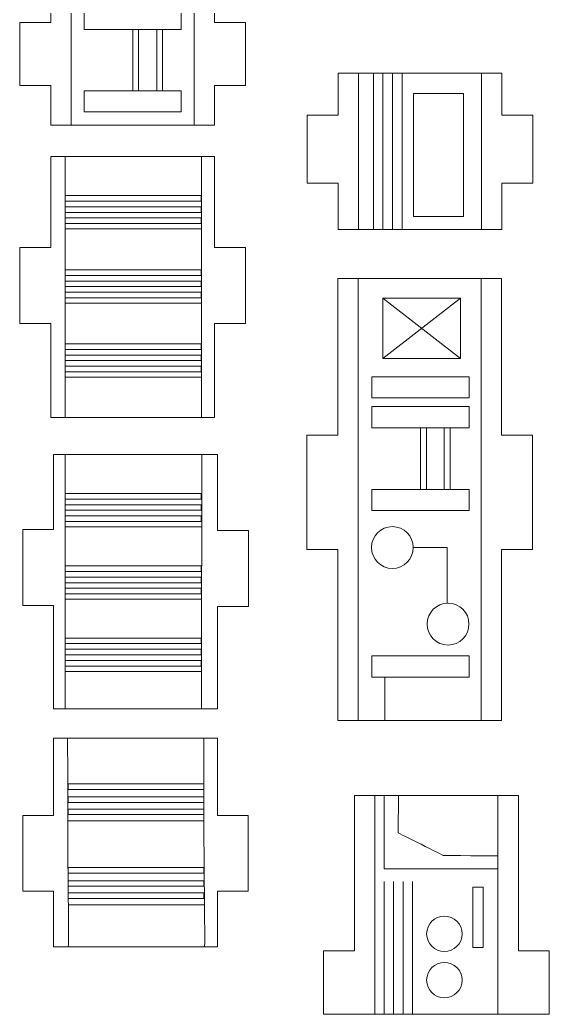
# Model space of a CAD drawing. Header units: centimetres. Extents: x -38.8 to 38.7, y -43.9 to 43.9.
# Drawn here: x 33.01 to 38.66, y 16.35 to 26.95 of the extents above; entities that cross this region are included whole.
import ezdxf

# ---------------------------------------------------------------- set-up
doc = ezdxf.new("R2010")
doc.units = ezdxf.units.CM
doc.header["$MEASUREMENT"] = 0
doc.layers.add('Layer 1', color=7, linetype='Continuous')

msp = doc.modelspace()

# ---------------------------------------------------------------- linework, layer by layer
at = {"layer": 'Layer 1', "color": 250, "lineweight": 20}
for points, knots in [([(33.01208, 26.2533), (33.01208, 26.2533), (33.01208, 26.92603), (33.01208, 26.92603), (33.01208, 26.92603), (33.01208, 26.92603), (33.34228, 26.92603), (33.34228, 26.92603), (33.34228, 26.92603), (33.34228, 26.92603), (33.34228, 27.56788), (33.34228, 27.56788), (33.34228, 27.56788), (33.34228, 27.56788), (35.08852, 27.56788), (35.08852, 27.56788), (35.08852, 27.56788), (35.08852, 27.56788), (35.08852, 26.92603), (35.08852, 26.92603), (35.08852, 26.92603), (35.08852, 26.92603), (35.41872, 26.92603), (35.41872, 26.92603), (35.41872, 26.92603), (35.41872, 26.92603), (35.41872, 26.2533), (35.41872, 26.2533), (35.41872, 26.2533), (35.41872, 26.2533), (35.08852, 26.2533), (35.08852, 26.2533), (35.08852, 26.2533), (35.08852, 26.2533), (35.08852, 25.8293), (35.08852, 25.8293), (35.08852, 25.8293), (35.08852, 25.8293), (33.34228, 25.8293), (33.34228, 25.8293), (33.34228, 25.8293), (33.34228, 25.8293), (33.34228, 26.2533), (33.34228, 26.2533), (33.34228, 26.2533), (33.34228, 26.2533), (33.01208, 26.2533), (33.01208, 26.2533)], [0, 0, 0, 0, 0.07692308, 0.07692308, 0.07692308, 0.07692309, 0.15384615, 0.15384615, 0.15384615, 0.15384616, 0.23076923, 0.23076923, 0.23076923, 0.23076924, 0.30769231, 0.30769231, 0.30769231, 0.30769232, 0.38461538, 0.38461538, 0.38461538, 0.38461539, 0.46153846, 0.46153846, 0.46153846, 0.46153847, 0.53846154, 0.53846154, 0.53846154, 0.53846155, 0.61538462, 0.61538462, 0.61538462, 0.61538463, 0.69230769, 0.69230769, 0.69230769, 0.6923077, 0.76923077, 0.76923077, 0.76923077, 0.76923078, 0.84615385, 0.84615385, 0.84615385, 0.84615386, 1, 1, 1, 1]), ([(38.48365, 25.93813), (38.48365, 25.93813), (38.15345, 25.93813), (38.15345, 25.93813), (38.15345, 25.93813), (38.15345, 25.93813), (38.15345, 26.38594), (38.15345, 26.38594), (38.15345, 26.38594), (38.15345, 26.38594), (36.40721, 26.38594), (36.40721, 26.38594), (36.40721, 26.38594), (36.40721, 26.38594), (36.40721, 25.93813), (36.40721, 25.93813), (36.40721, 25.93813), (36.40721, 25.93813), (36.07701, 25.93813), (36.07701, 25.93813), (36.07701, 25.93813), (36.07701, 25.93813), (36.07701, 25.21114), (36.07701, 25.21114), (36.07701, 25.21114), (36.07701, 25.21114), (36.40721, 25.21114), (36.40721, 25.21114), (36.40721, 25.21114), (36.40721, 25.21114), (36.40721, 24.71966), (36.40721, 24.71966), (36.40721, 24.71966), (36.40721, 24.71966), (38.15345, 24.71966), (38.15345, 24.71966), (38.15345, 24.71966), (38.15345, 24.71966), (38.15345, 25.21114), (38.15345, 25.21114), (38.15345, 25.21114), (38.15345, 25.21114), (38.48365, 25.21114), (38.48365, 25.21114), (38.48365, 25.21114), (38.48365, 25.21114), (38.48365, 25.93813), (38.48365, 25.93813)], [0, 0, 0, 0, 0.07692308, 0.07692308, 0.07692308, 0.07692309, 0.15384615, 0.15384615, 0.15384615, 0.15384616, 0.23076923, 0.23076923, 0.23076923, 0.23076924, 0.30769231, 0.30769231, 0.30769231, 0.30769232, 0.38461538, 0.38461538, 0.38461538, 0.38461539, 0.46153846, 0.46153846, 0.46153846, 0.46153847, 0.53846154, 0.53846154, 0.53846154, 0.53846155, 0.61538462, 0.61538462, 0.61538462, 0.61538463, 0.69230769, 0.69230769, 0.69230769, 0.6923077, 0.76923077, 0.76923077, 0.76923077, 0.76923078, 0.84615385, 0.84615385, 0.84615385, 0.84615386, 1, 1, 1, 1]), ([(33.01208, 24.52485), (33.01208, 24.52485), (33.01208, 23.71582), (33.01208, 23.71582), (33.01208, 23.71582), (33.01208, 23.71582), (33.34228, 23.71582), (33.34228, 23.71582), (33.34228, 23.71582), (33.34228, 23.71582), (33.34228, 22.71384), (33.34228, 22.71384), (33.34228, 22.71384), (33.34228, 22.71384), (35.08852, 22.71384), (35.08852, 22.71384), (35.08852, 22.71384), (35.08852, 22.71384), (35.08852, 23.71582), (35.08852, 23.71582), (35.08852, 23.71582), (35.08852, 23.71582), (35.41872, 23.71582), (35.41872, 23.71582), (35.41872, 23.71582), (35.41872, 23.71582), (35.41872, 24.52485), (35.41872, 24.52485), (35.41872, 24.52485), (35.41872, 24.52485), (35.08852, 24.52485), (35.08852, 24.52485), (35.08852, 24.52485), (35.08852, 24.52485), (35.08852, 25.49545), (35.08852, 25.49545), (35.08852, 25.49545), (35.08852, 25.49545), (33.34228, 25.49545), (33.34228, 25.49545), (33.34228, 25.49545), (33.34228, 25.49545), (33.34228, 24.52485), (33.34228, 24.52485), (33.34228, 24.52485), (33.34228, 24.52485), (33.01208, 24.52485), (33.01208, 24.52485)], [0, 0, 0, 0, 0.07692308, 0.07692308, 0.07692308, 0.07692309, 0.15384615, 0.15384615, 0.15384615, 0.15384616, 0.23076923, 0.23076923, 0.23076923, 0.23076924, 0.30769231, 0.30769231, 0.30769231, 0.30769232, 0.38461538, 0.38461538, 0.38461538, 0.38461539, 0.46153846, 0.46153846, 0.46153846, 0.46153847, 0.53846154, 0.53846154, 0.53846154, 0.53846155, 0.61538462, 0.61538462, 0.61538462, 0.61538463, 0.69230769, 0.69230769, 0.69230769, 0.6923077, 0.76923077, 0.76923077, 0.76923077, 0.76923078, 0.84615385, 0.84615385, 0.84615385, 0.84615386, 1, 1, 1, 1]), ([(38.14854, 24.19542), (38.14854, 24.19542), (36.4023, 24.19542), (36.4023, 24.19542), (36.4023, 24.19542), (36.4023, 24.19542), (36.4023, 22.5264), (36.4023, 22.5264), (36.4023, 22.5264), (36.4023, 22.5264), (36.0721, 22.5264), (36.0721, 22.5264), (36.0721, 22.5264), (36.0721, 22.5264), (36.0721, 21.30471), (36.0721, 21.30471), (36.0721, 21.30471), (36.0721, 21.30471), (36.4023, 21.30471), (36.4023, 21.30471), (36.4023, 21.30471), (36.4023, 21.30471), (36.4023, 19.48252), (36.4023, 19.48252), (36.4023, 19.48252), (36.4023, 19.48252), (38.14854, 19.48252), (38.14854, 19.48252), (38.14854, 19.48252), (38.14854, 19.48252), (38.14854, 21.30471), (38.14854, 21.30471), (38.14854, 21.30471), (38.14854, 21.30471), (38.47874, 21.30471), (38.47874, 21.30471), (38.47874, 21.30471), (38.47874, 21.30471), (38.47874, 22.5264), (38.47874, 22.5264), (38.47874, 22.5264), (38.47874, 22.5264), (38.14854, 22.5264), (38.14854, 22.5264), (38.14854, 22.5264), (38.14854, 22.5264), (38.14854, 24.19542), (38.14854, 24.19542)], [0, 0, 0, 0, 0.07692308, 0.07692308, 0.07692308, 0.07692309, 0.15384615, 0.15384615, 0.15384615, 0.15384616, 0.23076923, 0.23076923, 0.23076923, 0.23076924, 0.30769231, 0.30769231, 0.30769231, 0.30769232, 0.38461538, 0.38461538, 0.38461538, 0.38461539, 0.46153846, 0.46153846, 0.46153846, 0.46153847, 0.53846154, 0.53846154, 0.53846154, 0.53846155, 0.61538462, 0.61538462, 0.61538462, 0.61538463, 0.69230769, 0.69230769, 0.69230769, 0.6923077, 0.76923077, 0.76923077, 0.76923077, 0.76923078, 0.84615385, 0.84615385, 0.84615385, 0.84615386, 1, 1, 1, 1]), ([(33.04208, 21.51739), (33.04208, 21.51739), (33.04208, 20.70836), (33.04208, 20.70836), (33.04208, 20.70836), (33.04208, 20.70836), (33.37228, 20.70836), (33.37228, 20.70836), (33.37228, 20.70836), (33.37228, 20.70836), (33.37228, 19.60638), (33.37228, 19.60638), (33.37228, 19.60638), (33.37228, 19.60638), (35.11852, 19.60638), (35.11852, 19.60638), (35.11852, 19.60638), (35.11852, 19.60638), (35.11852, 20.69836), (35.11852, 20.69836), (35.11852, 20.69836), (35.11852, 20.69836), (35.44872, 20.69836), (35.44872, 20.69836), (35.44872, 20.69836), (35.44872, 20.69836), (35.44872, 21.50739), (35.44872, 21.50739), (35.44872, 21.50739), (35.44872, 21.50739), (35.11852, 21.50739), (35.11852, 21.50739), (35.11852, 21.50739), (35.11852, 21.50739), (35.11852, 22.31799), (35.11852, 22.31799), (35.11852, 22.31799), (35.11852, 22.31799), (33.37228, 22.31799), (33.37228, 22.31799), (33.37228, 22.31799), (33.37228, 22.31799), (33.37228, 21.51739), (33.37228, 21.51739), (33.37228, 21.51739), (33.37228, 21.51739), (33.04208, 21.51739), (33.04208, 21.51739)], [0, 0, 0, 0, 0.07692308, 0.07692308, 0.07692308, 0.07692309, 0.15384615, 0.15384615, 0.15384615, 0.15384616, 0.23076923, 0.23076923, 0.23076923, 0.23076924, 0.30769231, 0.30769231, 0.30769231, 0.30769232, 0.38461538, 0.38461538, 0.38461538, 0.38461539, 0.46153846, 0.46153846, 0.46153846, 0.46153847, 0.53846154, 0.53846154, 0.53846154, 0.53846155, 0.61538462, 0.61538462, 0.61538462, 0.61538463, 0.69230769, 0.69230769, 0.69230769, 0.6923077, 0.76923077, 0.76923077, 0.76923077, 0.76923078, 0.84615385, 0.84615385, 0.84615385, 0.84615386, 1, 1, 1, 1]), ([(33.04199, 18.47042), (33.04199, 18.47042), (33.04199, 17.66138), (33.04199, 17.66138), (33.04199, 17.66138), (33.04199, 17.66138), (33.37219, 17.66138), (33.37219, 17.66138), (33.37219, 17.66138), (33.37219, 17.66138), (33.37219, 17.0701), (33.37219, 17.0701), (33.37219, 17.0701), (33.37219, 17.0701), (35.11843, 17.0701), (35.11843, 17.0701), (35.11843, 17.0701), (35.11843, 17.0701), (35.11843, 17.66138), (35.11843, 17.66138), (35.11843, 17.66138), (35.11843, 17.66138), (35.44863, 17.66138), (35.44863, 17.66138), (35.44863, 17.66138), (35.44863, 17.66138), (35.44863, 18.47042), (35.44863, 18.47042), (35.44863, 18.47042), (35.44863, 18.47042), (35.11843, 18.47042), (35.11843, 18.47042), (35.11843, 18.47042), (35.11843, 18.47042), (35.11843, 19.29392), (35.11843, 19.29392), (35.11843, 19.29392), (35.11843, 19.29392), (33.37219, 19.29392), (33.37219, 19.29392), (33.37219, 19.29392), (33.37219, 19.29392), (33.37219, 18.47042), (33.37219, 18.47042), (33.37219, 18.47042), (33.37219, 18.47042), (33.04199, 18.47042), (33.04199, 18.47042)], [0, 0, 0, 0, 0.07692308, 0.07692308, 0.07692308, 0.07692309, 0.15384615, 0.15384615, 0.15384615, 0.15384616, 0.23076923, 0.23076923, 0.23076923, 0.23076924, 0.30769231, 0.30769231, 0.30769231, 0.30769232, 0.38461538, 0.38461538, 0.38461538, 0.38461539, 0.46153846, 0.46153846, 0.46153846, 0.46153847, 0.53846154, 0.53846154, 0.53846154, 0.53846155, 0.61538462, 0.61538462, 0.61538462, 0.61538463, 0.69230769, 0.69230769, 0.69230769, 0.6923077, 0.76923077, 0.76923077, 0.76923077, 0.76923078, 0.84615385, 0.84615385, 0.84615385, 0.84615386, 1, 1, 1, 1]), ([(36.58022, 18.68157), (36.58022, 18.68157), (36.58022, 17.02486), (36.58022, 17.02486), (36.58022, 17.02486), (36.58022, 17.02486), (36.25002, 17.02486), (36.25002, 17.02486), (36.25002, 17.02486), (36.25002, 17.02486), (36.25002, 16.35107), (36.25002, 16.35107), (36.25002, 16.35107), (36.25002, 16.35107), (38.65666, 16.35107), (38.65666, 16.35107), (38.65666, 16.35107), (38.65666, 16.35107), (38.65666, 17.02486), (38.65666, 17.02486), (38.65666, 17.02486), (38.65666, 17.02486), (38.32939, 17.02486), (38.32939, 17.02486), (38.32939, 17.02486), (38.32939, 17.02486), (38.32939, 18.68157), (38.32939, 18.68157), (38.32939, 18.68157), (38.32939, 18.68157), (36.58022, 18.68157), (36.58022, 18.68157)], [0, 0, 0, 0, 0.11111111, 0.11111111, 0.11111111, 0.11111112, 0.22222222, 0.22222222, 0.22222222, 0.22222223, 0.33333333, 0.33333333, 0.33333333, 0.33333334, 0.44444444, 0.44444444, 0.44444444, 0.44444445, 0.55555556, 0.55555556, 0.55555556, 0.55555557, 0.66666667, 0.66666667, 0.66666667, 0.66666668, 0.77777778, 0.77777778, 0.77777778, 0.77777779, 1, 1, 1, 1])]:
    msp.add_open_spline(points, degree=3, knots=knots, dxfattribs=at)
at = {"layer": 'Layer 1', "color": 114, "lineweight": 20}
for points in [[(33.55955, 27.56775), (33.55955, 27.56775), (33.55955, 25.8293), (33.55955, 25.8293)], [(34.87238, 27.56775), (34.87238, 27.56775), (34.87238, 25.8293), (34.87238, 25.8293)], [(36.6233, 26.38594), (36.6233, 26.38594), (36.6233, 24.71966), (36.6233, 24.71966)], [(36.78295, 26.38594), (36.78295, 26.38594), (36.78295, 24.71966), (36.78295, 24.71966)], [(36.88456, 26.38594), (36.88456, 26.38594), (36.88456, 24.71966), (36.88456, 24.71966)], [(36.98618, 26.38594), (36.98618, 26.38594), (36.98618, 24.71966), (36.98618, 24.71966)], [(37.08778, 26.38594), (37.08778, 26.38594), (37.08778, 24.71966), (37.08778, 24.71966)], [(37.93613, 26.38594), (37.93613, 26.38594), (37.93613, 24.71966), (37.93613, 24.71966)], [(33.4963, 25.49545), (33.4963, 22.71384), (33.4963, 22.71384), (33.4963, 22.71384)], [(34.95041, 25.49545), (34.95041, 22.71384), (34.95041, 22.71384), (34.95041, 22.71384)], [(34.94384, 24.72474), (34.94384, 24.72474), (33.49631, 24.72474), (33.49631, 24.72474)], [(36.61839, 19.48252), (36.61839, 19.48252), (36.61839, 24.19542), (36.61839, 24.19542)], [(37.93122, 19.48252), (37.93122, 19.48252), (37.93122, 24.19542), (37.93122, 24.19542)], [(37.71212, 23.98626), (37.71212, 23.98626), (36.88206, 23.34377), (36.88206, 23.34377)], [(37.71212, 23.34376), (37.71212, 23.34376), (36.88206, 23.98625), (36.88206, 23.98625)], [(34.94384, 23.93275), (34.94384, 23.93275), (33.49631, 23.93275), (33.49631, 23.93275)], [(34.94384, 23.14328), (34.94384, 23.14328), (33.49631, 23.14328), (33.49631, 23.14328)], [(33.4963, 22.31799), (33.4963, 19.53638), (33.4963, 19.61325), (33.4963, 19.61325)], [(34.95096, 22.31845), (34.95096, 19.53684), (34.95041, 19.61325), (34.95041, 19.61325)], [(34.94384, 21.54728), (34.94384, 21.54728), (33.49631, 21.54728), (33.49631, 21.54728)], [(34.94384, 20.77529), (34.94384, 20.77529), (33.49631, 20.77529), (33.49631, 20.77529)], [(34.94384, 20.00582), (34.94384, 20.00582), (33.49631, 20.00582), (33.49631, 20.00582)], [(36.90553, 19.9459), (36.90553, 19.9459), (36.9048, 19.48252), (36.9048, 19.48252)], [(33.5217, 19.29392), (33.5217, 17.0701), (33.54482, 17.0701), (33.5217, 17.0701)], [(34.97345, 19.29392), (34.97345, 17.0701), (34.99657, 17.0701), (34.97345, 17.0701)], [(36.79749, 18.68157), (36.79749, 18.68157), (36.79749, 16.35107), (36.79749, 16.35107)], [(34.97384, 18.4111), (34.97384, 18.4111), (33.52631, 18.4111), (33.52631, 18.4111)], [(38.11032, 17.90374), (38.11032, 17.90374), (38.11032, 16.35107), (38.11032, 16.35107)], [(36.896, 17.76371), (36.896, 17.76371), (36.896, 16.35107), (36.896, 16.35107)], [(36.9976, 17.76371), (36.9976, 17.76371), (36.9976, 16.35107), (36.9976, 16.35107)], [(37.0992, 17.76371), (37.0992, 17.76371), (37.0992, 16.35107), (37.0992, 16.35107)], [(37.20089, 17.76371), (37.20089, 17.76371), (37.20089, 16.35107), (37.20089, 16.35107)], [(34.97384, 17.5179), (34.97384, 17.5179), (33.52631, 17.5179), (33.52631, 17.5179)]]:
    msp.add_open_spline(points, degree=3, dxfattribs=at)
for points, knots in [([(33.69605, 26.84889), (33.69605, 26.84889), (33.69605, 27.07326), (33.69605, 27.07326), (33.69605, 27.07326), (33.69605, 27.07326), (34.73281, 27.07326), (34.73281, 27.07326), (34.73281, 27.07326), (34.73281, 27.07326), (34.73281, 26.84889), (34.73281, 26.84889), (34.73281, 26.84889), (34.73281, 26.84889), (33.69605, 26.84889), (33.69605, 26.84889)], [0, 0, 0, 0, 0.2, 0.2, 0.2, 0.20000001, 0.4, 0.4, 0.4, 0.40000001, 0.6, 0.6, 0.6, 0.60000001, 1, 1, 1, 1]), ([(34.21565, 26.85215), (34.21565, 26.85215), (34.21565, 26.19603), (34.21565, 26.19603), (34.21565, 26.19603), (34.21565, 26.19603), (34.27811, 26.19603), (34.27811, 26.19603), (34.27811, 26.19603), (34.27811, 26.19603), (34.27811, 26.85215), (34.27811, 26.85215), (34.27811, 26.85215), (34.27811, 26.85215), (34.21565, 26.85215), (34.21565, 26.85215)], [0, 0, 0, 0, 0.2, 0.2, 0.2, 0.20000001, 0.4, 0.4, 0.4, 0.40000001, 0.6, 0.6, 0.6, 0.60000001, 1, 1, 1, 1]), ([(34.47144, 26.8517), (34.47144, 26.8517), (34.47144, 26.19558), (34.47144, 26.19558), (34.47144, 26.19558), (34.47144, 26.19558), (34.5339, 26.19558), (34.5339, 26.19558), (34.5339, 26.19558), (34.5339, 26.19558), (34.5339, 26.8517), (34.5339, 26.8517), (34.5339, 26.8517), (34.5339, 26.8517), (34.47144, 26.8517), (34.47144, 26.8517)], [0, 0, 0, 0, 0.2, 0.2, 0.2, 0.20000001, 0.4, 0.4, 0.4, 0.40000001, 0.6, 0.6, 0.6, 0.60000001, 1, 1, 1, 1]), ([(33.69605, 25.97094), (33.69605, 25.97094), (33.69605, 26.19531), (33.69605, 26.19531), (33.69605, 26.19531), (33.69605, 26.19531), (34.73281, 26.19531), (34.73281, 26.19531), (34.73281, 26.19531), (34.73281, 26.19531), (34.73281, 25.97094), (34.73281, 25.97094), (34.73281, 25.97094), (34.73281, 25.97094), (33.69605, 25.97094), (33.69605, 25.97094)], [0, 0, 0, 0, 0.2, 0.2, 0.2, 0.20000001, 0.4, 0.4, 0.4, 0.40000001, 0.6, 0.6, 0.6, 0.60000001, 1, 1, 1, 1]), ([(37.74521, 26.16735), (37.74521, 26.16735), (37.21112, 26.16735), (37.21112, 26.16735), (37.21112, 26.16735), (37.21112, 26.16735), (37.21112, 24.858), (37.21112, 24.858), (37.21112, 24.858), (37.21112, 24.858), (37.74521, 24.858), (37.74521, 24.858), (37.74521, 24.858), (37.74521, 24.858), (37.74521, 26.16735), (37.74521, 26.16735)], [0, 0, 0, 0, 0.2, 0.2, 0.2, 0.20000001, 0.4, 0.4, 0.4, 0.40000001, 0.6, 0.6, 0.6, 0.60000001, 1, 1, 1, 1]), ([(33.49631, 25.07967), (33.49631, 25.07967), (33.49631, 25.02051), (33.49631, 25.02051), (33.49631, 25.02051), (33.49631, 25.02051), (34.94384, 25.02051), (34.94384, 25.02051), (34.94384, 25.02051), (34.94384, 25.02051), (34.94384, 25.07967), (34.94384, 25.07967), (34.94384, 25.07967), (34.94384, 25.07967), (33.49631, 25.07967), (33.49631, 25.07967)], [0, 0, 0, 0, 0.2, 0.2, 0.2, 0.20000001, 0.4, 0.4, 0.4, 0.40000001, 0.6, 0.6, 0.6, 0.60000001, 1, 1, 1, 1]), ([(33.49631, 24.96001), (33.49631, 24.96001), (33.49631, 24.90085), (33.49631, 24.90085), (33.49631, 24.90085), (33.49631, 24.90085), (34.94384, 24.90085), (34.94384, 24.90085), (34.94384, 24.90085), (34.94384, 24.90085), (34.94384, 24.96001), (34.94384, 24.96001), (34.94384, 24.96001), (34.94384, 24.96001), (33.49631, 24.96001), (33.49631, 24.96001)], [0, 0, 0, 0, 0.2, 0.2, 0.2, 0.20000001, 0.4, 0.4, 0.4, 0.40000001, 0.6, 0.6, 0.6, 0.60000001, 1, 1, 1, 1]), ([(33.49631, 24.84095), (33.49631, 24.84095), (33.49631, 24.78179), (33.49631, 24.78179), (33.49631, 24.78179), (33.49631, 24.78179), (34.94384, 24.78179), (34.94384, 24.78179), (34.94384, 24.78179), (34.94384, 24.78179), (34.94384, 24.84095), (34.94384, 24.84095), (34.94384, 24.84095), (34.94384, 24.84095), (33.49631, 24.84095), (33.49631, 24.84095)], [0, 0, 0, 0, 0.2, 0.2, 0.2, 0.20000001, 0.4, 0.4, 0.4, 0.40000001, 0.6, 0.6, 0.6, 0.60000001, 1, 1, 1, 1]), ([(33.49631, 24.28768), (33.49631, 24.28768), (33.49631, 24.22852), (33.49631, 24.22852), (33.49631, 24.22852), (33.49631, 24.22852), (34.94384, 24.22852), (34.94384, 24.22852), (34.94384, 24.22852), (34.94384, 24.22852), (34.94384, 24.28768), (34.94384, 24.28768), (34.94384, 24.28768), (34.94384, 24.28768), (33.49631, 24.28768), (33.49631, 24.28768)], [0, 0, 0, 0, 0.2, 0.2, 0.2, 0.20000001, 0.4, 0.4, 0.4, 0.40000001, 0.6, 0.6, 0.6, 0.60000001, 1, 1, 1, 1]), ([(33.49631, 24.16802), (33.49631, 24.16802), (33.49631, 24.10886), (33.49631, 24.10886), (33.49631, 24.10886), (33.49631, 24.10886), (34.94384, 24.10886), (34.94384, 24.10886), (34.94384, 24.10886), (34.94384, 24.10886), (34.94384, 24.16802), (34.94384, 24.16802), (34.94384, 24.16802), (34.94384, 24.16802), (33.49631, 24.16802), (33.49631, 24.16802)], [0, 0, 0, 0, 0.2, 0.2, 0.2, 0.20000001, 0.4, 0.4, 0.4, 0.40000001, 0.6, 0.6, 0.6, 0.60000001, 1, 1, 1, 1]), ([(33.49631, 24.04896), (33.49631, 24.04896), (33.49631, 23.9898), (33.49631, 23.9898), (33.49631, 23.9898), (33.49631, 23.9898), (34.94384, 23.9898), (34.94384, 23.9898), (34.94384, 23.9898), (34.94384, 23.9898), (34.94384, 24.04896), (34.94384, 24.04896), (34.94384, 24.04896), (34.94384, 24.04896), (33.49631, 24.04896), (33.49631, 24.04896)], [0, 0, 0, 0, 0.2, 0.2, 0.2, 0.20000001, 0.4, 0.4, 0.4, 0.40000001, 0.6, 0.6, 0.6, 0.60000001, 1, 1, 1, 1]), ([(37.71212, 23.98626), (37.71212, 23.98626), (36.88206, 23.98626), (36.88206, 23.98626), (36.88206, 23.98626), (36.88206, 23.98626), (36.88206, 23.34377), (36.88206, 23.34377), (36.88206, 23.34377), (36.88206, 23.34377), (37.71212, 23.34377), (37.71212, 23.34377), (37.71212, 23.34377), (37.71212, 23.34377), (37.71212, 23.98626), (37.71212, 23.98626)], [0, 0, 0, 0, 0.2, 0.2, 0.2, 0.20000001, 0.4, 0.4, 0.4, 0.40000001, 0.6, 0.6, 0.6, 0.60000001, 1, 1, 1, 1]), ([(33.49631, 23.49821), (33.49631, 23.49821), (33.49631, 23.43905), (33.49631, 23.43905), (33.49631, 23.43905), (33.49631, 23.43905), (34.94384, 23.43905), (34.94384, 23.43905), (34.94384, 23.43905), (34.94384, 23.43905), (34.94384, 23.49821), (34.94384, 23.49821), (34.94384, 23.49821), (34.94384, 23.49821), (33.49631, 23.49821), (33.49631, 23.49821)], [0, 0, 0, 0, 0.2, 0.2, 0.2, 0.20000001, 0.4, 0.4, 0.4, 0.40000001, 0.6, 0.6, 0.6, 0.60000001, 1, 1, 1, 1]), ([(33.49631, 23.37855), (33.49631, 23.37855), (33.49631, 23.31939), (33.49631, 23.31939), (33.49631, 23.31939), (33.49631, 23.31939), (34.94384, 23.31939), (34.94384, 23.31939), (34.94384, 23.31939), (34.94384, 23.31939), (34.94384, 23.37855), (34.94384, 23.37855), (34.94384, 23.37855), (34.94384, 23.37855), (33.49631, 23.37855), (33.49631, 23.37855)], [0, 0, 0, 0, 0.2, 0.2, 0.2, 0.20000001, 0.4, 0.4, 0.4, 0.40000001, 0.6, 0.6, 0.6, 0.60000001, 1, 1, 1, 1]), ([(33.49631, 23.25949), (33.49631, 23.25949), (33.49631, 23.20033), (33.49631, 23.20033), (33.49631, 23.20033), (33.49631, 23.20033), (34.94384, 23.20033), (34.94384, 23.20033), (34.94384, 23.20033), (34.94384, 23.20033), (34.94384, 23.25949), (34.94384, 23.25949), (34.94384, 23.25949), (34.94384, 23.25949), (33.49631, 23.25949), (33.49631, 23.25949)], [0, 0, 0, 0, 0.2, 0.2, 0.2, 0.20000001, 0.4, 0.4, 0.4, 0.40000001, 0.6, 0.6, 0.6, 0.60000001, 1, 1, 1, 1]), ([(37.80355, 22.92236), (37.80355, 22.92236), (36.76712, 22.92236), (36.76712, 22.92236), (36.76712, 22.92236), (36.76712, 22.92236), (36.76712, 23.14822), (36.76712, 23.14822), (36.76712, 23.14822), (36.76712, 23.14822), (37.80355, 23.14822), (37.80355, 23.14822), (37.80355, 23.14822), (37.80355, 23.14822), (37.80355, 22.92236), (37.80355, 22.92236)], [0, 0, 0, 0, 0.2, 0.2, 0.2, 0.20000001, 0.4, 0.4, 0.4, 0.40000001, 0.6, 0.6, 0.6, 0.60000001, 1, 1, 1, 1]), ([(37.80355, 22.60291), (37.80355, 22.60291), (36.76712, 22.60291), (36.76712, 22.60291), (36.76712, 22.60291), (36.76712, 22.60291), (36.76712, 22.82877), (36.76712, 22.82877), (36.76712, 22.82877), (36.76712, 22.82877), (37.80355, 22.82877), (37.80355, 22.82877), (37.80355, 22.82877), (37.80355, 22.82877), (37.80355, 22.60291), (37.80355, 22.60291)], [0, 0, 0, 0, 0.2, 0.2, 0.2, 0.20000001, 0.4, 0.4, 0.4, 0.40000001, 0.6, 0.6, 0.6, 0.60000001, 1, 1, 1, 1]), ([(37.34991, 22.60196), (37.34991, 22.60196), (37.28535, 22.60196), (37.28535, 22.60196), (37.28535, 22.60196), (37.28535, 22.60196), (37.28535, 21.94605), (37.28535, 21.94605), (37.28535, 21.94605), (37.28535, 21.94605), (37.34991, 21.94605), (37.34991, 21.94605), (37.34991, 21.94605), (37.34991, 21.94605), (37.34991, 22.60196), (37.34991, 22.60196)], [0, 0, 0, 0, 0.2, 0.2, 0.2, 0.20000001, 0.4, 0.4, 0.4, 0.40000001, 0.6, 0.6, 0.6, 0.60000001, 1, 1, 1, 1]), ([(37.60218, 22.60196), (37.60218, 22.60196), (37.53762, 22.60196), (37.53762, 22.60196), (37.53762, 22.60196), (37.53762, 22.60196), (37.53762, 21.94605), (37.53762, 21.94605), (37.53762, 21.94605), (37.53762, 21.94605), (37.60218, 21.94605), (37.60218, 21.94605), (37.60218, 21.94605), (37.60218, 21.94605), (37.60218, 22.60196), (37.60218, 22.60196)], [0, 0, 0, 0, 0.2, 0.2, 0.2, 0.20000001, 0.4, 0.4, 0.4, 0.40000001, 0.6, 0.6, 0.6, 0.60000001, 1, 1, 1, 1]), ([(37.80355, 21.72051), (37.80355, 21.72051), (36.76712, 21.72051), (36.76712, 21.72051), (36.76712, 21.72051), (36.76712, 21.72051), (36.76712, 21.94637), (36.76712, 21.94637), (36.76712, 21.94637), (36.76712, 21.94637), (37.80355, 21.94637), (37.80355, 21.94637), (37.80355, 21.94637), (37.80355, 21.94637), (37.80355, 21.72051), (37.80355, 21.72051)], [0, 0, 0, 0, 0.2, 0.2, 0.2, 0.20000001, 0.4, 0.4, 0.4, 0.40000001, 0.6, 0.6, 0.6, 0.60000001, 1, 1, 1, 1]), ([(33.49631, 21.90221), (33.49631, 21.90221), (33.49631, 21.84305), (33.49631, 21.84305), (33.49631, 21.84305), (33.49631, 21.84305), (34.94384, 21.84305), (34.94384, 21.84305), (34.94384, 21.84305), (34.94384, 21.84305), (34.94384, 21.90221), (34.94384, 21.90221), (34.94384, 21.90221), (34.94384, 21.90221), (33.49631, 21.90221), (33.49631, 21.90221)], [0, 0, 0, 0, 0.2, 0.2, 0.2, 0.20000001, 0.4, 0.4, 0.4, 0.40000001, 0.6, 0.6, 0.6, 0.60000001, 1, 1, 1, 1]), ([(33.49631, 21.78255), (33.49631, 21.78255), (33.49631, 21.72339), (33.49631, 21.72339), (33.49631, 21.72339), (33.49631, 21.72339), (34.94384, 21.72339), (34.94384, 21.72339), (34.94384, 21.72339), (34.94384, 21.72339), (34.94384, 21.78255), (34.94384, 21.78255), (34.94384, 21.78255), (34.94384, 21.78255), (33.49631, 21.78255), (33.49631, 21.78255)], [0, 0, 0, 0, 0.2, 0.2, 0.2, 0.20000001, 0.4, 0.4, 0.4, 0.40000001, 0.6, 0.6, 0.6, 0.60000001, 1, 1, 1, 1]), ([(33.49631, 21.66349), (33.49631, 21.66349), (33.49631, 21.60433), (33.49631, 21.60433), (33.49631, 21.60433), (33.49631, 21.60433), (34.94384, 21.60433), (34.94384, 21.60433), (34.94384, 21.60433), (34.94384, 21.60433), (34.94384, 21.66349), (34.94384, 21.66349), (34.94384, 21.66349), (34.94384, 21.66349), (33.49631, 21.66349), (33.49631, 21.66349)], [0, 0, 0, 0, 0.2, 0.2, 0.2, 0.20000001, 0.4, 0.4, 0.4, 0.40000001, 0.6, 0.6, 0.6, 0.60000001, 1, 1, 1, 1]), ([(36.98492, 21.10365), (36.86172, 21.10365), (36.76184, 21.20353), (36.76184, 21.32673), (36.76184, 21.32673), (36.76184, 21.44993), (36.86172, 21.54981), (36.98492, 21.54981), (36.98492, 21.54981), (37.10812, 21.54981), (37.208, 21.44993), (37.208, 21.32673), (37.208, 21.32673), (37.208, 21.20353), (37.10812, 21.10365), (36.98492, 21.10365)], [0, 0, 0, 0, 0.2, 0.2, 0.2, 0.20000001, 0.4, 0.4, 0.4, 0.40000001, 0.6, 0.6, 0.6, 0.60000001, 1, 1, 1, 1]), ([(37.208, 21.32673), (37.208, 21.32673), (37.56927, 21.3258), (37.56927, 21.3258), (37.56927, 21.3258), (37.56927, 21.3258), (37.56832, 20.73042), (37.56832, 20.73042)], [0, 0, 0, 0, 0.33333333, 0.33333333, 0.33333333, 0.33333334, 1, 1, 1, 1]), ([(33.49631, 21.13022), (33.49631, 21.13022), (33.49631, 21.07106), (33.49631, 21.07106), (33.49631, 21.07106), (33.49631, 21.07106), (34.94384, 21.07106), (34.94384, 21.07106), (34.94384, 21.07106), (34.94384, 21.07106), (34.94384, 21.13022), (34.94384, 21.13022), (34.94384, 21.13022), (34.94384, 21.13022), (33.49631, 21.13022), (33.49631, 21.13022)], [0, 0, 0, 0, 0.2, 0.2, 0.2, 0.20000001, 0.4, 0.4, 0.4, 0.40000001, 0.6, 0.6, 0.6, 0.60000001, 1, 1, 1, 1]), ([(33.49631, 21.01056), (33.49631, 21.01056), (33.49631, 20.9514), (33.49631, 20.9514), (33.49631, 20.9514), (33.49631, 20.9514), (34.94384, 20.9514), (34.94384, 20.9514), (34.94384, 20.9514), (34.94384, 20.9514), (34.94384, 21.01056), (34.94384, 21.01056), (34.94384, 21.01056), (34.94384, 21.01056), (33.49631, 21.01056), (33.49631, 21.01056)], [0, 0, 0, 0, 0.2, 0.2, 0.2, 0.20000001, 0.4, 0.4, 0.4, 0.40000001, 0.6, 0.6, 0.6, 0.60000001, 1, 1, 1, 1]), ([(33.49631, 20.8915), (33.49631, 20.8915), (33.49631, 20.83234), (33.49631, 20.83234), (33.49631, 20.83234), (33.49631, 20.83234), (34.94384, 20.83234), (34.94384, 20.83234), (34.94384, 20.83234), (34.94384, 20.83234), (34.94384, 20.8915), (34.94384, 20.8915), (34.94384, 20.8915), (34.94384, 20.8915), (33.49631, 20.8915), (33.49631, 20.8915)], [0, 0, 0, 0, 0.2, 0.2, 0.2, 0.20000001, 0.4, 0.4, 0.4, 0.40000001, 0.6, 0.6, 0.6, 0.60000001, 1, 1, 1, 1]), ([(37.579, 20.28681), (37.4558, 20.28681), (37.35592, 20.38669), (37.35592, 20.50989), (37.35592, 20.50989), (37.35592, 20.63309), (37.4558, 20.73297), (37.579, 20.73297), (37.579, 20.73297), (37.7022, 20.73297), (37.80208, 20.63309), (37.80208, 20.50989), (37.80208, 20.50989), (37.80208, 20.38669), (37.7022, 20.28681), (37.579, 20.28681)], [0, 0, 0, 0, 0.2, 0.2, 0.2, 0.20000001, 0.4, 0.4, 0.4, 0.40000001, 0.6, 0.6, 0.6, 0.60000001, 1, 1, 1, 1]), ([(33.49631, 20.36075), (33.49631, 20.36075), (33.49631, 20.30159), (33.49631, 20.30159), (33.49631, 20.30159), (33.49631, 20.30159), (34.94384, 20.30159), (34.94384, 20.30159), (34.94384, 20.30159), (34.94384, 20.30159), (34.94384, 20.36075), (34.94384, 20.36075), (34.94384, 20.36075), (34.94384, 20.36075), (33.49631, 20.36075), (33.49631, 20.36075)], [0, 0, 0, 0, 0.2, 0.2, 0.2, 0.20000001, 0.4, 0.4, 0.4, 0.40000001, 0.6, 0.6, 0.6, 0.60000001, 1, 1, 1, 1]), ([(33.49631, 20.24109), (33.49631, 20.24109), (33.49631, 20.18193), (33.49631, 20.18193), (33.49631, 20.18193), (33.49631, 20.18193), (34.94384, 20.18193), (34.94384, 20.18193), (34.94384, 20.18193), (34.94384, 20.18193), (34.94384, 20.24109), (34.94384, 20.24109), (34.94384, 20.24109), (34.94384, 20.24109), (33.49631, 20.24109), (33.49631, 20.24109)], [0, 0, 0, 0, 0.2, 0.2, 0.2, 0.20000001, 0.4, 0.4, 0.4, 0.40000001, 0.6, 0.6, 0.6, 0.60000001, 1, 1, 1, 1]), ([(37.80355, 19.94538), (37.80355, 19.94538), (36.76712, 19.94538), (36.76712, 19.94538), (36.76712, 19.94538), (36.76712, 19.94538), (36.76712, 20.17124), (36.76712, 20.17124), (36.76712, 20.17124), (36.76712, 20.17124), (37.80355, 20.17124), (37.80355, 20.17124), (37.80355, 20.17124), (37.80355, 20.17124), (37.80355, 19.94538), (37.80355, 19.94538)], [0, 0, 0, 0, 0.2, 0.2, 0.2, 0.20000001, 0.4, 0.4, 0.4, 0.40000001, 0.6, 0.6, 0.6, 0.60000001, 1, 1, 1, 1]), ([(33.49631, 20.12203), (33.49631, 20.12203), (33.49631, 20.06287), (33.49631, 20.06287), (33.49631, 20.06287), (33.49631, 20.06287), (34.94384, 20.06287), (34.94384, 20.06287), (34.94384, 20.06287), (34.94384, 20.06287), (34.94384, 20.12203), (34.94384, 20.12203), (34.94384, 20.12203), (34.94384, 20.12203), (33.49631, 20.12203), (33.49631, 20.12203)], [0, 0, 0, 0, 0.2, 0.2, 0.2, 0.20000001, 0.4, 0.4, 0.4, 0.40000001, 0.6, 0.6, 0.6, 0.60000001, 1, 1, 1, 1]), ([(33.52631, 18.80603), (33.52631, 18.80603), (33.52631, 18.74687), (33.52631, 18.74687), (33.52631, 18.74687), (33.52631, 18.74687), (34.97384, 18.74687), (34.97384, 18.74687), (34.97384, 18.74687), (34.97384, 18.74687), (34.97384, 18.80603), (34.97384, 18.80603), (34.97384, 18.80603), (34.97384, 18.80603), (33.52631, 18.80603), (33.52631, 18.80603)], [0, 0, 0, 0, 0.2, 0.2, 0.2, 0.20000001, 0.4, 0.4, 0.4, 0.40000001, 0.6, 0.6, 0.6, 0.60000001, 1, 1, 1, 1]), ([(33.52631, 18.66637), (33.52631, 18.66637), (33.52631, 18.60721), (33.52631, 18.60721), (33.52631, 18.60721), (33.52631, 18.60721), (34.97384, 18.60721), (34.97384, 18.60721), (34.97384, 18.60721), (34.97384, 18.60721), (34.97384, 18.66637), (34.97384, 18.66637), (34.97384, 18.66637), (34.97384, 18.66637), (33.52631, 18.66637), (33.52631, 18.66637)], [0, 0, 0, 0, 0.2, 0.2, 0.2, 0.20000001, 0.4, 0.4, 0.4, 0.40000001, 0.6, 0.6, 0.6, 0.60000001, 1, 1, 1, 1]), ([(36.89903, 18.68157), (36.89903, 18.68157), (36.89903, 17.89971), (36.89903, 17.89971), (36.89903, 17.89971), (36.89903, 17.89971), (38.11032, 17.89971), (38.11032, 17.89971), (38.11032, 17.89971), (38.11032, 17.89971), (38.11032, 18.68157), (38.11032, 18.68157), (38.11032, 18.68157), (38.11032, 18.68157), (36.89903, 18.68157), (36.89903, 18.68157)], [0, 0, 0, 0, 0.2, 0.2, 0.2, 0.20000001, 0.4, 0.4, 0.4, 0.40000001, 0.6, 0.6, 0.6, 0.60000001, 1, 1, 1, 1]), ([(37.04881, 18.68157), (37.04881, 18.68157), (37.04752, 18.28242), (37.04752, 18.28242), (37.04752, 18.28242), (37.04752, 18.28242), (37.53375, 18.04089), (37.53375, 18.04089), (37.53375, 18.04089), (37.53375, 18.04089), (38.11032, 18.04043), (38.11032, 18.04043)], [0, 0, 0, 0, 0.25, 0.25, 0.25, 0.25000001, 0.5, 0.5, 0.5, 0.50000001, 1, 1, 1, 1]), ([(33.52631, 18.53731), (33.52631, 18.53731), (33.52631, 18.47815), (33.52631, 18.47815), (33.52631, 18.47815), (33.52631, 18.47815), (34.97384, 18.47815), (34.97384, 18.47815), (34.97384, 18.47815), (34.97384, 18.47815), (34.97384, 18.53731), (34.97384, 18.53731), (34.97384, 18.53731), (34.97384, 18.53731), (33.52631, 18.53731), (33.52631, 18.53731)], [0, 0, 0, 0, 0.2, 0.2, 0.2, 0.20000001, 0.4, 0.4, 0.4, 0.40000001, 0.6, 0.6, 0.6, 0.60000001, 1, 1, 1, 1]), ([(33.52631, 17.91283), (33.52631, 17.91283), (33.52631, 17.85367), (33.52631, 17.85367), (33.52631, 17.85367), (33.52631, 17.85367), (34.97384, 17.85367), (34.97384, 17.85367), (34.97384, 17.85367), (34.97384, 17.85367), (34.97384, 17.91283), (34.97384, 17.91283), (34.97384, 17.91283), (34.97384, 17.91283), (33.52631, 17.91283), (33.52631, 17.91283)], [0, 0, 0, 0, 0.2, 0.2, 0.2, 0.20000001, 0.4, 0.4, 0.4, 0.40000001, 0.6, 0.6, 0.6, 0.60000001, 1, 1, 1, 1]), ([(33.52631, 17.77317), (33.52631, 17.77317), (33.52631, 17.71401), (33.52631, 17.71401), (33.52631, 17.71401), (33.52631, 17.71401), (34.97384, 17.71401), (34.97384, 17.71401), (34.97384, 17.71401), (34.97384, 17.71401), (34.97384, 17.77317), (34.97384, 17.77317), (34.97384, 17.77317), (34.97384, 17.77317), (33.52631, 17.77317), (33.52631, 17.77317)], [0, 0, 0, 0, 0.2, 0.2, 0.2, 0.20000001, 0.4, 0.4, 0.4, 0.40000001, 0.6, 0.6, 0.6, 0.60000001, 1, 1, 1, 1]), ([(37.84345, 17.70652), (37.84345, 17.70652), (37.84345, 17.06137), (37.84345, 17.06137), (37.84345, 17.06137), (37.84345, 17.06137), (37.95436, 17.06137), (37.95436, 17.06137), (37.95436, 17.06137), (37.95436, 17.06137), (37.95436, 17.70652), (37.95436, 17.70652), (37.95436, 17.70652), (37.95436, 17.70652), (37.84345, 17.70652), (37.84345, 17.70652)], [0, 0, 0, 0, 0.2, 0.2, 0.2, 0.20000001, 0.4, 0.4, 0.4, 0.40000001, 0.6, 0.6, 0.6, 0.60000001, 1, 1, 1, 1]), ([(33.52631, 17.64411), (33.52631, 17.64411), (33.52631, 17.58495), (33.52631, 17.58495), (33.52631, 17.58495), (33.52631, 17.58495), (34.97384, 17.58495), (34.97384, 17.58495), (34.97384, 17.58495), (34.97384, 17.58495), (34.97384, 17.64411), (34.97384, 17.64411), (34.97384, 17.64411), (34.97384, 17.64411), (33.52631, 17.64411), (33.52631, 17.64411)], [0, 0, 0, 0, 0.2, 0.2, 0.2, 0.20000001, 0.4, 0.4, 0.4, 0.40000001, 0.6, 0.6, 0.6, 0.60000001, 1, 1, 1, 1]), ([(37.72851, 17.20755), (37.72851, 17.10315), (37.64387, 17.01851), (37.53947, 17.01851), (37.53947, 17.01851), (37.43507, 17.01851), (37.35043, 17.10315), (37.35043, 17.20755), (37.35043, 17.20755), (37.35043, 17.31195), (37.43507, 17.39659), (37.53947, 17.39659), (37.53947, 17.39659), (37.64387, 17.39659), (37.72851, 17.31195), (37.72851, 17.20755)], [0, 0, 0, 0, 0.2, 0.2, 0.2, 0.20000001, 0.4, 0.4, 0.4, 0.40000001, 0.6, 0.6, 0.6, 0.60000001, 1, 1, 1, 1]), ([(37.72851, 16.71366), (37.72851, 16.60926), (37.64387, 16.52462), (37.53947, 16.52462), (37.53947, 16.52462), (37.43507, 16.52462), (37.35043, 16.60926), (37.35043, 16.71366), (37.35043, 16.71366), (37.35043, 16.81806), (37.43507, 16.9027), (37.53947, 16.9027), (37.53947, 16.9027), (37.64387, 16.9027), (37.72851, 16.81806), (37.72851, 16.71366)], [0, 0, 0, 0, 0.2, 0.2, 0.2, 0.20000001, 0.4, 0.4, 0.4, 0.40000001, 0.6, 0.6, 0.6, 0.60000001, 1, 1, 1, 1])]:
    msp.add_open_spline(points, degree=3, knots=knots, dxfattribs=at)

doc.saveas('drawing.dxf')
